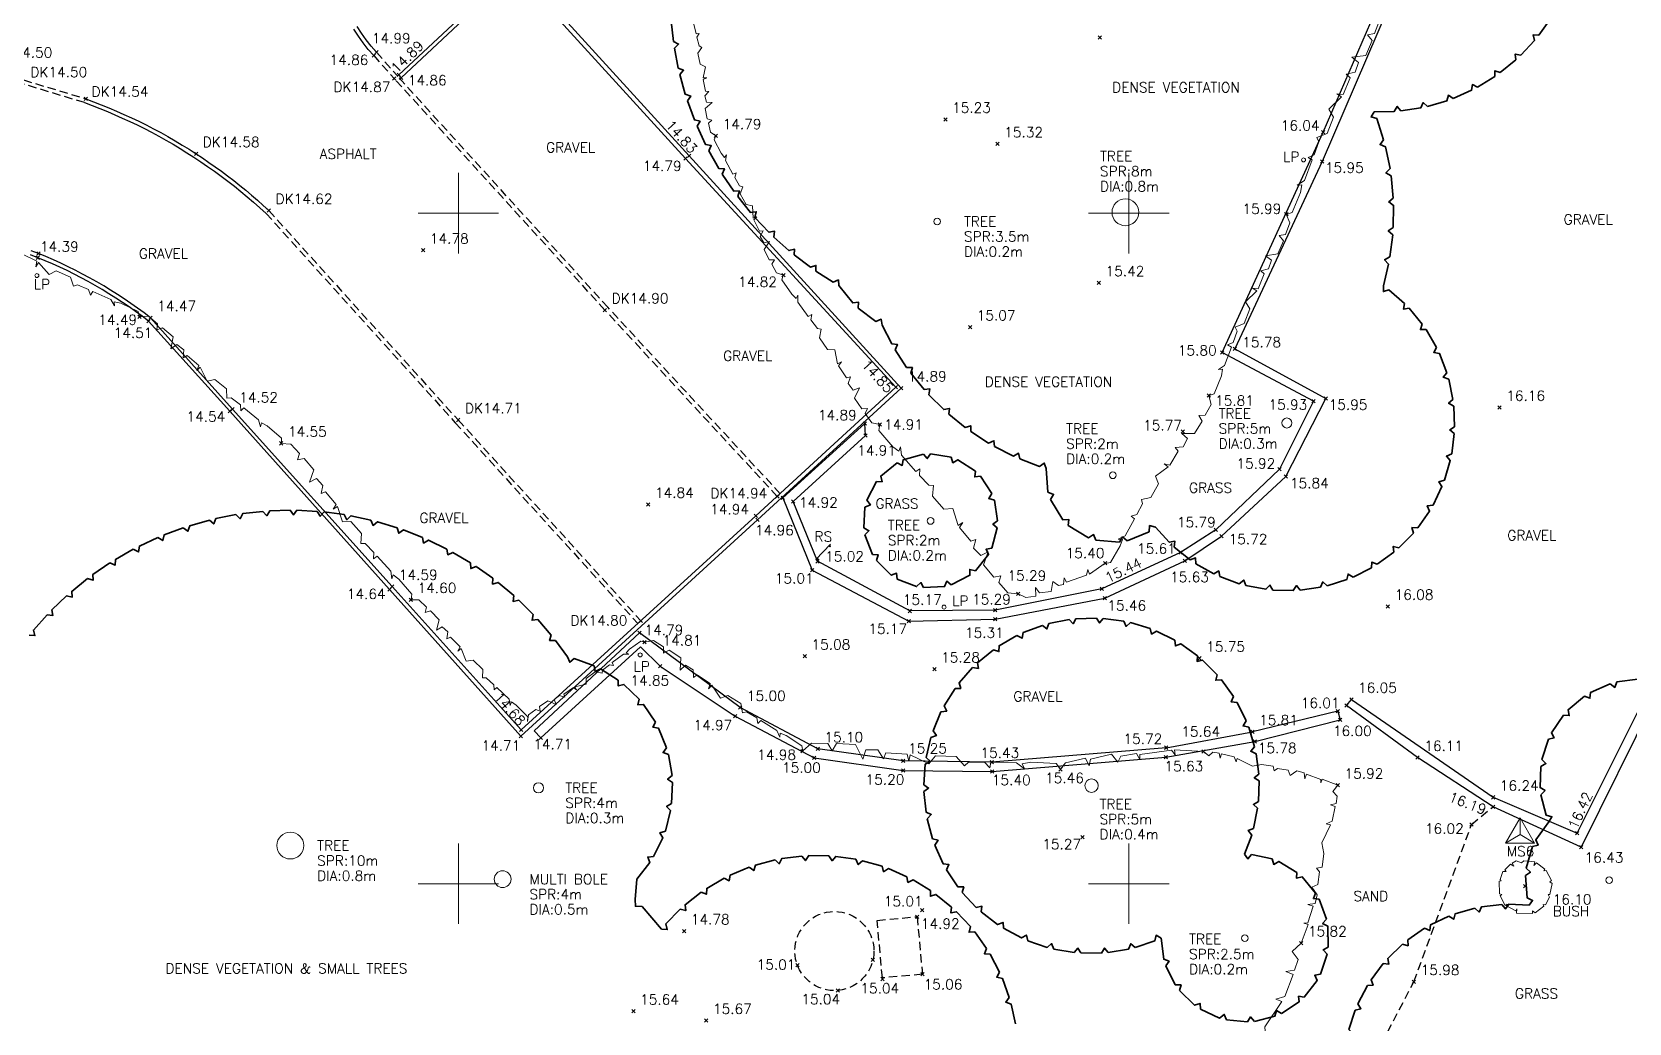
# Model space of a CAD drawing. Extents: x 521064 to 521635, y 174590 to 175241.
# Drawn here: x 521487.28 to 521534.92, y 174855.85 to 174885.4 of the extents above; entities that cross this region are included whole.
import ezdxf

# ---------------------------------------------------------------- set-up
doc = ezdxf.new("R2010")
doc.units = 0
doc.header["$PDMODE"] = 3
doc.header["$PDSIZE"] = 0.05
doc.linetypes.add('HIDDEN', pattern=[0.375, 0.25, -0.125])
doc.layers.get('0').update_dxf_attribs({"linetype": 'CONTINUOUS', "lineweight": 18})
for name, color, linetype, lineweight in [('I031G_SURVEY-GRID', 7, 'CONTINUOUS', 18), ('I042T_SURVEY-STA', 1, 'CONTINUOUS', 13), ('I910T_TXT-GEN-S', 7, 'CONTINUOUS', 13), ('I923G_SURVEY-POINT', 7, 'CONTINUOUS', 18), ('I923T_SURVEY-LEVEL', 7, 'CONTINUOUS', 13), ('I941G_TREE', 72, 'CONTINUOUS', 18), ('I941G_TREE-VEG', 6, 'CONTINUOUS', 35), ('I941T_TREE-TXT', 82, 'CONTINUOUS', 13), ('I952G_KERB', 5, 'CONTINUOUS', 25), ('I952G_KERB-DROP', 5, 'HIDDEN', 25), ('I976G_ST-FURN', 220, 'CONTINUOUS', 18), ('I976T_ST-FURN-TXT', 220, 'CONTINUOUS', 13), ('I995G_VEGETATION', 102, 'CONTINUOUS', 18)]:
    doc.layers.add(name, color=color, linetype=linetype, lineweight=lineweight)
for name, color, linetype in [('I280G_BLDG-FRAME', 7, 'HIDDEN'), ('I940G_SURFACE', 200, 'HIDDEN'), ('I972G_WALL', 10, 'CONTINUOUS')]:
    doc.layers.add(name, color=color, linetype=linetype)
doc.styles.add('MONOTXT', font='simplex.shx')

# ---------------------------------------------------------------- blocks, each defined once
blk = doc.blocks.new('PT_STATION')
at = {"color": 0, "linetype": 'Continuous', "flags": 128}
for points in [[(0, 0.5), (-0.433, -0.25)], [(-0.433, -0.25), (0, 0), (0, 0.5)], [(0.433, -0.25), (0, 0.5)], [(0, 0), (0.433, -0.25)], [(-0.433, -0.25), (0.433, -0.25)]]:
    blk.add_lwpolyline(points, dxfattribs=at)
blk = doc.blocks.new('HEL Vegitation')
at = {"color": 0, "linetype": 'ByBlock'}
blk.add_polyline3d([(0, 0, 0), (0.0922, -0.0113, 0), (0.0935, 0.0101, 0), (0.0995, -0.0077, 0), (0.1821, -0.0154, 0), (0.1845, 0.0113, 0), (0.197, -0.0202, 0), (0.2387, -0.0214, 0), (0.2678, 0.0125, 0), (0.2868, -0.0125, 0), (0.3463, -0.0065, 0), (0.3601, 0.0113, 0), (0.3714, -0.0138, 0), (0.4361, -0.0065, 0), (0.4826, 0.015, 0), (0.5749, -0.0053, 0), (0.5749, 0.015, 0), (0.5927, -0.0089, 0), (0.6647, -0.0077, 0), (0.6659, 0.0166, 0), (0.6788, -0.0077, 0), (0.714, -0.0053, 0), (0.7306, 0.0202, 0), (0.7646, 0.0036, 0)], dxfattribs=at)
blk = doc.blocks.new('BUSH-C')
at = {"color": 0, "linetype": 'ByBlock'}
blk.add_polyline3d([(-0.225, 0.4, 0), (-0.26, 0.461, 0), (-0.177, 0.509, 0), (-0.074, 0.464, 0), (-0.023, 0.509, 0), (0.191, 0.483, 0), (0.175, 0.413, 0), (0.223, 0.467, 0), (0.39, 0.343, 0), (0.374, 0.304, 0), (0.415, 0.314, 0), (0.527, 0.115, 0), (0.489, 0.09, 0), (0.537, 0.055, 0), (0.489, -0.166, 0), (0.457, -0.166, 0), (0.482, -0.214, 0), (0.405, -0.368, 0), (0.357, -0.364, 0), (0.37, -0.393, 0), (0.201, -0.529, 0), (0.149, -0.491, 0), (0.144, -0.539, 0), (-0.171, -0.534, 0), (-0.164, -0.445, 0), (-0.184, -0.487, 0), (-0.368, -0.386, 0), (-0.358, -0.355, 0), (-0.398, -0.383, 0), (-0.499, -0.191, 0), (-0.461, -0.16, 0), (-0.513, -0.149, 0), (-0.52, 0.1, 0), (-0.475, 0.108, 0), (-0.495, 0.136, 0), (-0.441, 0.297, 0), (-0.38, 0.296, 0), (-0.407, 0.324, 0), (-0.294, 0.44, 0), (-0.226, 0.401, 0)], close=True, dxfattribs=at)
blk = doc.blocks.new('Road Sign')
at = {"color": 0, "linetype": 'ByBlock'}
blk.add_polyline3d([(1.017, 0.036, 0), (-0.077, 0.036, 0)], dxfattribs=at)
for centre in [(0.001, -0.001), (0.923, -0.001)]:
    blk.add_circle(centre, 0.035, dxfattribs=at)
blk = doc.blocks.new('HER Vegitation')
at = {"color": 0, "linetype": 'ByBlock'}
blk.add_polyline3d([(0, 0, 0), (0.005, 0.0072, 0), (0.0165, 0.0097, 0), (0.0206, 0.0053, 0), (0.0225, 0.0112, 0), (0.0359, 0.0137, 0), (0.0437, 0.0047, 0), (0.044, 0.0119, 0), (0.0525, 0.014, 0), (0.0581, 0.0087, 0), (0.0587, 0.0131, 0), (0.0737, 0.0159, 0), (0.0762, 0.0112, 0), (0.0759, 0.0159, 0), (0.0906, 0.0128, 0), (0.094, 0.0197, 0), (0.1084, 0.0228, 0), (0.1159, 0.0175, 0), (0.1181, 0.0209, 0), (0.1293, 0.0237, 0), (0.134, 0.0206, 0), (0.1337, 0.0247, 0), (0.1518, 0.0287, 0), (0.1584, 0.0259, 0), (0.1559, 0.029, 0), (0.1618, 0.0315, 0), (0.1797, 0.035, 0), (0.1837, 0.0319, 0)], dxfattribs=at)

msp = doc.modelspace()

# ---------------------------------------------------------------- linework, layer by layer
at = {"layer": 'I031G_SURVEY-GRID'}
for p, q in [((521500, 174881.2), (521500, 174878.8)), ((521520, 174881.2), (521520, 174878.8)), ((521498.8, 174880), (521501.2, 174880)), ((521518.8, 174880), (521521.2, 174880)), ((521500, 174861.2), (521500, 174858.8)), ((521520, 174861.2), (521520, 174858.8)), ((521498.8, 174860), (521501.2, 174860)), ((521518.8, 174860), (521521.2, 174860))]:
    msp.add_line(p, q, dxfattribs=at)
at = {"layer": 'I280G_BLDG-FRAME'}
for p, q in [((521512.492, 174858.908, 14.901), (521513.684, 174859.017, 14.916)), ((521512.648, 174857.191, 15.042), (521512.492, 174858.908, 14.901)), ((521513.684, 174859.017, 14.916), (521513.84, 174857.3, 15.056)), ((521513.84, 174857.3, 15.056), (521512.648, 174857.191, 15.042))]:
    msp.add_line(p, q, dxfattribs=at)
msp.add_circle((521511.215, 174857.993, 15.04), 1.179, dxfattribs=at)
at = {"layer": 'I923G_SURVEY-POINT'}
for p in [(521497.559, 174884.797, 14.988), (521519.131, 174885.241, 15.53), (521497.475, 174884.696, 14.86), (521498.082, 174884.018, 14.874), (521498.221, 174884.127, 14.887), (521498.298, 174884.038, 14.857), (521488.89, 174883.407, 14.539), (521514.527, 174882.794, 15.234), (521525.797, 174882.417, 16.042), (521507.683, 174882.305, 14.79), (521516.082, 174882.062, 15.324), (521492.174, 174881.771, 14.583), (521506.775, 174881.629, 14.787), (521506.88, 174881.705, 14.828), (521525.762, 174881.54, 15.951), (521494.348, 174880.074, 14.618), (521524.697, 174879.965, 15.991), (521487.454, 174878.671, 14.428), (521487.475, 174878.793, 14.39), (521498.951, 174878.891, 14.776), (521509.694, 174878.149, 14.825), (521519.105, 174877.921, 15.421), (521490.486, 174876.907, 14.493), (521490.752, 174876.779, 14.51), (521490.817, 174876.879, 14.474), (521504.371, 174877.108, 14.903), (521515.262, 174876.6, 15.067), (521522.784, 174875.845, 15.796), (521523.165, 174875.952, 15.783), (521513.045, 174874.805, 14.849), (521513.209, 174874.779, 14.891), (521522.389, 174874.563, 15.806), (521525.503, 174874.394, 15.925), (521525.872, 174874.475, 15.952), (521493.184, 174874.09, 14.545), (521493.26, 174874.155, 14.518), (521499.996, 174873.83, 14.713), (521531.059, 174874.204, 16.159), (521512.128, 174873.722, 14.887), (521512.146, 174873.365, 14.909), (521512.576, 174873.698, 14.912), (521521.609, 174873.483, 15.766), (521494.717, 174873.134, 14.553), (521524.493, 174872.361, 15.92), (521524.678, 174872.146, 15.835), (521509.514, 174871.55, 14.938), (521509.679, 174871.508, 14.955), (521505.664, 174871.311, 14.843), (521508.877, 174870.975, 14.941), (521509.99, 174871.403, 14.921), (521508.926, 174870.855, 14.957), (521522.595, 174870.551, 15.785), (521522.767, 174870.364, 15.717), (521510.711, 174869.615, 15.018), (521519.29, 174869.556, 15.395), (521521.542, 174869.878, 15.608), (521521.67, 174869.633, 15.635), (521510.55, 174869.351, 15.014), (521497.944, 174868.779, 14.643), (521498.025, 174868.862, 14.588), (521516.698, 174868.65, 15.294), (521519.198, 174868.795, 15.441), (521498.583, 174868.471, 14.599), (521513.465, 174868.134, 15.172), (521516.012, 174868.162, 15.29), (521519.286, 174868.52, 15.463), (521527.727, 174868.271, 16.076), (521505.441, 174867.843, 14.799), (521513.439, 174867.835, 15.168), (521516.011, 174867.888, 15.307), (521505.405, 174867.486, 14.793), (521505.551, 174867.204, 14.808), (521510.334, 174866.784, 15.077), (521522.108, 174866.722, 15.754), (521506.021, 174866.49, 14.852), (521514.2, 174866.401, 15.275), (521508.407, 174865.255, 14.997), (521526.495, 174865.313, 16.04), (521526.637, 174865.495, 16.05), (521508.257, 174864.998, 14.971), (521526.23, 174865.148, 16.011), (521526.305, 174864.885, 15.997), (521501.859, 174864.404, 14.715), (521501.875, 174864.591, 14.683), (521502.456, 174864.347, 14.706), (521523.685, 174864.532, 15.812), (521510.265, 174863.953, 14.985), (521510.719, 174864.02, 15.1), (521521.114, 174864.058, 15.717), (521522.228, 174863.947, 15.637), (521523.756, 174864.24, 15.78), (521510.615, 174863.753, 14.999), (521513.264, 174863.67, 15.255), (521513.264, 174863.374, 15.196), (521515.913, 174863.622, 15.435), (521517.959, 174863.412, 15.463), (521521.099, 174863.779, 15.632), (521528.614, 174863.763, 16.108), (521515.92, 174863.346, 15.402), (521526.234, 174862.938, 15.916), (521530.867, 174862.577, 16.242), (521530.863, 174862.296, 16.188), (521530.22, 174861.766, 16.017), (521533.376, 174861.512, 16.423), (521518.618, 174861.391, 15.266), (521533.492, 174861.094, 16.427), (521531.821, 174859.924, 16.102), (521513.839, 174859.215, 15.006), (521506.733, 174858.588, 14.777), (521513.684, 174859.017, 14.916), (521525.142, 174858.23, 15.82), (521512.365, 174857.734, 15.032), (521510.114, 174857.572, 15.015), (521512.651, 174857.159, 15.044), (521513.84, 174857.3, 15.056), (521511.315, 174856.818, 15.04), (521528.504, 174857.079, 15.984), (521505.221, 174856.199, 15.636), (521507.395, 174855.92, 15.667)]:
    msp.add_point(p, dxfattribs=at)
at = {"layer": 'I940G_SURFACE'}
msp.add_polyline3d([(521525.406, 174849.692, 16.057), (521525.627, 174851.592, 15.968), (521528.504, 174857.079, 15.984), (521530.22, 174861.766, 16.017), (521530.863, 174862.296, 16.188)], dxfattribs=at)
at = {"layer": 'I941G_TREE'}
for centre, radius in [((521519.898, 174880.024), 0.4), ((521514.282, 174879.751), 0.1), ((521524.715, 174873.741), 0.15), ((521519.523, 174872.182), 0.1), ((521514.086, 174870.819), 0.1), ((521502.39, 174862.861), 0.15), ((521518.886, 174862.925), 0.2), ((521494.987, 174861.139), 0.4), ((521501.32, 174860.136), 0.25), ((521534.326, 174860.105), 0.1), ((521523.459, 174858.379), 0.1)]:
    msp.add_circle(centre, radius, dxfattribs=at)
at = {"layer": 'I941G_TREE-VEG'}
msp.add_line((521505.32, 174860.138), (521505.274, 174859.529), dxfattribs=at)
for points in [[(521532.23, 174885.306), (521532.578, 174885.797), (521532.512, 174885.955), (521532.683, 174885.968)], [(521506.348, 174885.726), (521506.415, 174885.122), (521506.568, 174885.043), (521506.445, 174884.922)], [(521531.692, 174884.71), (521532.103, 174885.15), (521532.059, 174885.316), (521532.23, 174885.306)], [(521506.445, 174884.922), (521506.56, 174884.326), (521506.719, 174884.259), (521506.606, 174884.129)], [(521531.079, 174884.191), (521531.545, 174884.573), (521531.524, 174884.743), (521531.692, 174884.71)], [(521506.606, 174884.129), (521506.769, 174883.544), (521506.933, 174883.49), (521506.832, 174883.351)], [(521530.403, 174883.759), (521530.916, 174884.075), (521530.917, 174884.246), (521531.079, 174884.191)], [(521528.908, 174883.183), (521529.486, 174883.352), (521529.533, 174883.517), (521529.675, 174883.421)], [(521529.675, 174883.421), (521530.225, 174883.665), (521530.249, 174883.835), (521530.403, 174883.759)], [(521506.832, 174883.351), (521507.041, 174882.781), (521507.209, 174882.741), (521507.119, 174882.594)], [(521527.599, 174882.188), (521527.394, 174882.817), (521527.224, 174882.87), (521527.314, 174883.023)], [(521527.314, 174883.023), (521527.916, 174883.033), (521528.005, 174883.18), (521528.116, 174883.049)], [(521528.116, 174883.049), (521528.712, 174883.14), (521528.78, 174883.297), (521528.908, 174883.183)], [(521507.119, 174882.594), (521507.374, 174882.043), (521507.544, 174882.016), (521507.467, 174881.862)], [(521527.791, 174881.327), (521527.656, 174881.975), (521527.493, 174882.046), (521527.599, 174882.188)], [(521507.467, 174881.862), (521507.765, 174881.334), (521507.937, 174881.321), (521507.872, 174881.162)], [(521507.872, 174881.162), (521508.213, 174880.659), (521508.385, 174880.66), (521508.333, 174880.496)], [(521527.886, 174880.45), (521527.824, 174881.109), (521527.669, 174881.197), (521527.791, 174881.327)], [(521508.333, 174880.496), (521508.713, 174880.022), (521508.885, 174880.038), (521508.847, 174879.87)], [(521527.885, 174879.568), (521527.895, 174880.23), (521527.751, 174880.334), (521527.886, 174880.45)], [(521508.847, 174879.87), (521509.264, 174879.428), (521509.434, 174879.458), (521509.409, 174879.287)], [(521509.409, 174879.287), (521509.861, 174878.881), (521510.028, 174878.924), (521510.017, 174878.752)], [(521527.786, 174878.691), (521527.869, 174879.348), (521527.738, 174879.468), (521527.885, 174879.568)], [(521510.017, 174878.752), (521510.5, 174878.384), (521510.663, 174878.44), (521510.665, 174878.268)], [(521527.591, 174877.831), (521527.746, 174878.474), (521527.629, 174878.608), (521527.786, 174878.691)], [(521510.665, 174878.268), (521511.177, 174877.94), (521511.335, 174878.009), (521511.351, 174877.837)], [(521511.351, 174877.837), (521511.763, 174877.321), (521511.938, 174877.344), (521511.921, 174877.168)], [(521528.218, 174877.309), (521527.756, 174877.71), (521527.591, 174877.658), (521527.591, 174877.831)], [(521528.751, 174876.692), (521528.361, 174877.163), (521528.19, 174877.139), (521528.218, 174877.309)], [(521511.921, 174877.168), (521512.448, 174876.77), (521512.612, 174876.836), (521512.639, 174876.661)], [(521512.639, 174876.661), (521512.925, 174876.102), (521513.098, 174876.082), (521513.029, 174875.921)], [(521529.177, 174875.996), (521528.868, 174876.524), (521528.696, 174876.528), (521528.751, 174876.692)], [(521513.029, 174875.921), (521513.372, 174875.396), (521513.546, 174875.393), (521513.495, 174875.227)], [(521529.485, 174875.24), (521529.266, 174875.812), (521529.096, 174875.844), (521529.177, 174875.996)], [(521513.495, 174875.227), (521513.891, 174874.74), (521514.065, 174874.755), (521514.031, 174874.584)], [(521529.665, 174874.445), (521529.542, 174875.044), (521529.38, 174875.103), (521529.485, 174875.24)], [(521514.031, 174874.584), (521514.476, 174874.141), (521514.647, 174874.175), (521514.631, 174874.002)], [(521529.713, 174873.631), (521529.689, 174874.242), (521529.539, 174874.327), (521529.665, 174874.445)], [(521514.631, 174874.002), (521515.119, 174873.607), (521515.286, 174873.659), (521515.289, 174873.485)], [(521515.289, 174873.485), (521515.816, 174873.143), (521515.976, 174873.212), (521515.997, 174873.039)], [(521529.629, 174872.819), (521529.705, 174873.427), (521529.57, 174873.534), (521529.713, 174873.631)], [(521515.997, 174873.039), (521516.556, 174872.755), (521516.708, 174872.84), (521516.747, 174872.67)], [(521513.086, 174872.551), (521512.599, 174872.157), (521512.64, 174871.99), (521512.468, 174871.995)], [(521513.877, 174872.808), (521513.272, 174872.646), (521513.241, 174872.476), (521513.086, 174872.551)], [(521514.704, 174872.721), (521514.086, 174872.819), (521513.988, 174872.677), (521513.877, 174872.808)], [(521515.424, 174872.305), (521514.899, 174872.646), (521514.752, 174872.556), (521514.704, 174872.721)], [(521516.747, 174872.67), (521517.333, 174872.446), (521517.476, 174872.546), (521517.533, 174872.381)], [(521529.413, 174872.032), (521529.587, 174872.619), (521529.472, 174872.748), (521529.629, 174872.819)], [(521512.468, 174871.995), (521512.183, 174871.437), (521512.289, 174871.3), (521512.129, 174871.235)], [(521515.913, 174871.633), (521515.572, 174872.157), (521515.401, 174872.134), (521515.424, 174872.305)], [(521517.533, 174872.381), (521517.587, 174871.679), (521517.753, 174871.609), (521517.659, 174871.455)], [(521529.073, 174871.291), (521529.34, 174871.842), (521529.247, 174871.987), (521529.413, 174872.032)], [(521516.086, 174870.819), (521515.988, 174871.437), (521515.822, 174871.486), (521515.913, 174871.633)], [(521494.171, 174871.106), (521493.567, 174871.037), (521493.488, 174870.884), (521493.366, 174871.007)], [(521494.981, 174871.139), (521494.373, 174871.12), (521494.282, 174870.974), (521494.171, 174871.106)], [(521495.792, 174871.106), (521495.184, 174871.137), (521495.081, 174870.998), (521494.981, 174871.139)], [(521496.597, 174871.008), (521495.994, 174871.088), (521495.88, 174870.958), (521495.792, 174871.106)], [(521512.129, 174871.235), (521512.097, 174870.61), (521512.248, 174870.528), (521512.129, 174870.403)], [(521517.659, 174871.455), (521518.027, 174870.854), (521518.207, 174870.867), (521518.194, 174870.687)], [(521528.617, 174870.615), (521528.969, 174871.115), (521528.902, 174871.274), (521529.073, 174871.291)], [(521491.793, 174870.615), (521491.223, 174870.404), (521491.183, 174870.236), (521491.036, 174870.325)], [(521492.572, 174870.843), (521491.986, 174870.678), (521491.933, 174870.514), (521491.793, 174870.615)], [(521493.366, 174871.007), (521492.769, 174870.89), (521492.703, 174870.731), (521492.572, 174870.843)], [(521497.391, 174870.845), (521496.797, 174870.974), (521496.673, 174870.854), (521496.597, 174871.008)], [(521498.17, 174870.619), (521497.588, 174870.795), (521497.455, 174870.685), (521497.391, 174870.845)], [(521498.928, 174870.329), (521498.362, 174870.552), (521498.22, 174870.454), (521498.17, 174870.619)], [(521515.913, 174870.006), (521516.075, 174870.61), (521515.943, 174870.722), (521516.086, 174870.819)], [(521518.194, 174870.687), (521518.794, 174870.319), (521518.948, 174870.413), (521519.018, 174870.246)], [(521519.953, 174870.229), (521520.604, 174870.499), (521520.618, 174870.679), (521520.794, 174870.638)], [(521520.794, 174870.638), (521521.203, 174870.182), (521521.372, 174870.213), (521521.351, 174870.042)], [(521528.056, 174870.022), (521528.486, 174870.458), (521528.445, 174870.626), (521528.617, 174870.615)], [(521491.036, 174870.325), (521490.485, 174870.068), (521490.459, 174869.898), (521490.304, 174869.975)], [(521499.66, 174869.98), (521499.113, 174870.248), (521498.964, 174870.161), (521498.928, 174870.329)], [(521512.129, 174870.403), (521512.354, 174869.819), (521512.526, 174869.806), (521512.468, 174869.644)], [(521519.018, 174870.246), (521519.72, 174870.191), (521519.815, 174870.345), (521519.953, 174870.229)], [(521490.304, 174869.975), (521489.776, 174869.674), (521489.764, 174869.502), (521489.604, 174869.567)], [(521500.361, 174869.572), (521499.838, 174869.883), (521499.682, 174869.809), (521499.66, 174869.98)], [(521512.468, 174869.644), (521512.91, 174869.201), (521513.073, 174869.259), (521513.086, 174869.087)], [(521515.424, 174869.333), (521515.818, 174869.819), (521515.743, 174869.975), (521515.913, 174870.006)], [(521521.351, 174870.042), (521521.828, 174869.659), (521521.991, 174869.716), (521521.997, 174869.544)], [(521526.686, 174869.147), (521527.233, 174869.422), (521527.248, 174869.594), (521527.407, 174869.528)], [(521527.407, 174869.528), (521527.902, 174869.889), (521527.888, 174870.061), (521528.056, 174870.022)], [(521489.604, 174869.567), (521489.101, 174869.224), (521489.103, 174869.051), (521488.939, 174869.103)], [(521501.026, 174869.109), (521500.531, 174869.461), (521500.369, 174869.4), (521500.361, 174869.572)], [(521514.704, 174868.917), (521515.261, 174869.201), (521515.256, 174869.374), (521515.424, 174869.333)], [(521521.997, 174869.544), (521522.53, 174869.244), (521522.681, 174869.327), (521522.716, 174869.158)], [(521522.716, 174869.158), (521523.291, 174868.948), (521523.426, 174869.055), (521523.488, 174868.894)], [(521525.913, 174868.887), (521526.497, 174869.07), (521526.54, 174869.237), (521526.686, 174869.147)], [(521488.939, 174869.103), (521488.465, 174868.72), (521488.481, 174868.548), (521488.313, 174868.586)], [(521501.652, 174868.593), (521501.187, 174868.985), (521501.021, 174868.936), (521501.026, 174869.109)], [(521513.086, 174869.087), (521513.67, 174868.863), (521513.795, 174868.982), (521513.877, 174868.83)], [(521513.877, 174868.83), (521514.501, 174868.863), (521514.567, 174869.022), (521514.704, 174868.917)], [(521523.488, 174868.894), (521524.089, 174868.781), (521524.205, 174868.908), (521524.292, 174868.759)], [(521524.292, 174868.759), (521524.904, 174868.745), (521524.998, 174868.89), (521525.108, 174868.757)], [(521525.108, 174868.757), (521525.714, 174868.842), (521525.783, 174869), (521525.913, 174868.887)], [(521488.313, 174868.586), (521487.873, 174868.167), (521487.902, 174867.997), (521487.732, 174868.021)], [(521502.234, 174868.028), (521501.802, 174868.456), (521501.633, 174868.422), (521501.652, 174868.593)], [(521487.732, 174868.021), (521487.326, 174867.567), (521487.37, 174867.4), (521487.198, 174867.411)], [(521502.769, 174867.418), (521502.373, 174867.88), (521502.201, 174867.859), (521502.234, 174868.028)], [(521517.42, 174867.705), (521516.846, 174867.49), (521516.813, 174867.32), (521516.661, 174867.402)], [(521518.218, 174867.88), (521517.616, 174867.761), (521517.556, 174867.599), (521517.42, 174867.705)], [(521519.034, 174867.923), (521518.421, 174867.903), (521518.335, 174867.754), (521518.218, 174867.88)], [(521519.845, 174867.832), (521519.238, 174867.913), (521519.129, 174867.779), (521519.034, 174867.923)], [(521520.632, 174867.61), (521520.045, 174867.789), (521519.916, 174867.675), (521519.845, 174867.832)], [(521503.252, 174866.767), (521502.895, 174867.259), (521502.722, 174867.252), (521502.769, 174867.418)], [(521516.661, 174867.402), (521516.13, 174867.097), (521516.125, 174866.924), (521515.962, 174866.98)], [(521521.371, 174867.264), (521520.822, 174867.535), (521520.676, 174867.444), (521520.632, 174867.61)], [(521522.045, 174866.801), (521521.547, 174867.158), (521521.388, 174867.092), (521521.371, 174867.264)], [(521504.048, 174866.501), (521503.456, 174866.716), (521503.321, 174866.607), (521503.252, 174866.767)], [(521515.962, 174866.98), (521515.487, 174866.592), (521515.51, 174866.421), (521515.34, 174866.45)], [(521522.634, 174866.235), (521522.201, 174866.669), (521522.033, 174866.629), (521522.045, 174866.801)], [(521504.771, 174866.075), (521504.237, 174866.409), (521504.082, 174866.331), (521504.048, 174866.501)], [(521515.34, 174866.45), (521514.935, 174865.99), (521514.986, 174865.825), (521514.814, 174865.825)], [(521505.39, 174865.507), (521504.937, 174865.945), (521504.769, 174865.901), (521504.771, 174866.075)], [(521514.814, 174865.825), (521514.489, 174865.305), (521514.566, 174865.151), (521514.396, 174865.124)], [(521523.123, 174865.581), (521522.766, 174866.079), (521522.594, 174866.067), (521522.634, 174866.235)], [(521534.352, 174865.96), (521533.771, 174865.706), (521533.753, 174865.532), (521533.591, 174865.594)], [(521535.186, 174866.099), (521534.557, 174866.017), (521534.492, 174865.855), (521534.352, 174865.96)], [(521505.876, 174864.823), (521505.524, 174865.346), (521505.351, 174865.338), (521505.39, 174865.507)], [(521523.499, 174864.855), (521523.228, 174865.405), (521523.056, 174865.422), (521523.123, 174865.581)], [(521533.591, 174865.594), (521533.103, 174865.188), (521533.135, 174865.017), (521532.961, 174865.03)], [(521514.396, 174865.124), (521514.16, 174864.558), (521514.261, 174864.418), (521514.097, 174864.363)], [(521523.751, 174864.078), (521523.574, 174864.665), (521523.407, 174864.709), (521523.499, 174864.855)], [(521532.961, 174865.03), (521532.606, 174864.504), (521532.684, 174864.349), (521532.514, 174864.314)], [(521506.208, 174864.052), (521505.974, 174864.637), (521505.802, 174864.665), (521505.876, 174864.823)], [(521514.097, 174864.363), (521513.958, 174863.766), (521514.08, 174863.645), (521513.927, 174863.564)], [(521506.373, 174863.229), (521506.266, 174863.85), (521506.104, 174863.913), (521506.208, 174864.052)], [(521523.874, 174863.271), (521523.794, 174863.879), (521523.637, 174863.949), (521523.751, 174864.078)], [(521532.514, 174864.314), (521532.32, 174863.709), (521532.438, 174863.582), (521532.284, 174863.501)], [(521513.927, 174863.564), (521513.886, 174862.952), (521514.027, 174862.852), (521513.889, 174862.748)], [(521532.284, 174863.501), (521532.266, 174862.866), (521532.416, 174862.776), (521532.29, 174862.656)], [(521506.362, 174862.39), (521506.387, 174863.02), (521506.241, 174863.115), (521506.373, 174863.229)], [(521523.864, 174862.454), (521523.884, 174863.067), (521523.74, 174863.162), (521523.874, 174863.271)], [(521513.889, 174862.748), (521513.949, 174862.138), (521514.103, 174862.062), (521513.985, 174861.937)], [(521523.721, 174861.65), (521523.841, 174862.251), (521523.714, 174862.368), (521523.864, 174862.454)], [(521532.29, 174862.656), (521532.45, 174862.041), (521532.618, 174861.997), (521532.532, 174861.846)], [(521506.176, 174861.572), (521506.332, 174862.182), (521506.21, 174862.306), (521506.362, 174862.39)], [(521505.824, 174860.81), (521506.103, 174861.374), (521506.01, 174861.521), (521506.176, 174861.572)], [(521513.985, 174861.937), (521514.143, 174861.344), (521514.308, 174861.295), (521514.211, 174861.152)], [(521523.449, 174860.879), (521523.665, 174861.453), (521523.559, 174861.59), (521523.721, 174861.65)], [(521532.532, 174861.846), (521532.135, 174861.309), (521532.209, 174861.148), (521532.036, 174861.108)], [(521514.211, 174861.152), (521514.463, 174860.593), (521514.634, 174860.571), (521514.562, 174860.414)], [(521532.036, 174861.108), (521531.852, 174860.466), (521531.978, 174860.341), (521531.83, 174860.244)], [(521505.32, 174860.138), (521505.711, 174860.632), (521505.65, 174860.795), (521505.824, 174860.81)], [(521509.447, 174860.711), (521508.861, 174860.555), (521508.81, 174860.391), (521508.67, 174860.49)], [(521510.247, 174860.826), (521509.645, 174860.75), (521509.573, 174860.594), (521509.447, 174860.711)], [(521511.055, 174860.832), (521510.449, 174860.838), (521510.356, 174860.693), (521510.247, 174860.826)], [(521511.856, 174860.73), (521511.256, 174860.817), (521511.145, 174860.686), (521511.055, 174860.832)], [(521512.637, 174860.521), (521512.054, 174860.688), (521511.926, 174860.573), (521511.856, 174860.73)], [(521524.275, 174860.742), (521523.659, 174860.871), (521523.549, 174860.738), (521523.449, 174860.879)], [(521525.01, 174860.34), (521524.471, 174860.665), (521524.323, 174860.576), (521524.275, 174860.742)], [(521507.93, 174860.166), (521507.407, 174859.86), (521507.401, 174859.688), (521507.239, 174859.746)], [(521508.67, 174860.49), (521508.11, 174860.256), (521508.082, 174860.087), (521507.93, 174860.166)], [(521513.382, 174860.209), (521512.827, 174860.453), (521512.685, 174860.356), (521512.637, 174860.521)], [(521514.079, 174859.8), (521513.561, 174860.116), (521513.407, 174860.039), (521513.382, 174860.209)], [(521514.562, 174860.414), (521514.902, 174859.904), (521515.075, 174859.91), (521515.029, 174859.743)], [(521525.571, 174859.717), (521525.17, 174860.203), (521525, 174860.167), (521525.01, 174860.34)], [(521531.83, 174860.244), (521531.882, 174859.578), (521532.044, 174859.505), (521531.939, 174859.362)], [(521507.239, 174859.746), (521506.762, 174859.372), (521506.78, 174859.201), (521506.612, 174859.237)], [(521514.714, 174859.301), (521514.244, 174859.683), (521514.081, 174859.628), (521514.079, 174859.8)], [(521515.029, 174859.743), (521515.447, 174859.295), (521515.616, 174859.329), (521515.599, 174859.158)], [(521525.894, 174858.944), (521525.676, 174859.535), (521525.504, 174859.557), (521525.571, 174859.717)], [(521506.059, 174858.648), (521505.482, 174859.32), (521505.28, 174859.327), (521505.274, 174859.529)], [(521506.612, 174859.237), (521506.19, 174858.802), (521506.23, 174858.635), (521506.059, 174858.648)], [(521515.276, 174858.721), (521514.862, 174859.163), (521514.693, 174859.13), (521514.714, 174859.301)], [(521515.599, 174859.158), (521516.084, 174858.784), (521516.246, 174858.845), (521516.256, 174858.673)], [(521530.322, 174859.273), (521529.737, 174859.105), (521529.691, 174858.939), (521529.546, 174859.033)], [(521531.127, 174859.383), (521530.522, 174859.313), (521530.449, 174859.156), (521530.322, 174859.273)], [(521531.939, 174859.362), (521531.33, 174859.39), (521531.233, 174859.248), (521531.127, 174859.383)], [(521515.756, 174858.07), (521515.405, 174858.564), (521515.233, 174858.554), (521515.276, 174858.721)], [(521516.256, 174858.673), (521516.796, 174858.383), (521516.945, 174858.469), (521516.983, 174858.301)], [(521525.944, 174858.108), (521525.933, 174858.737), (521525.778, 174858.815), (521525.894, 174858.944)], [(521528.819, 174858.671), (521528.318, 174858.325), (521528.327, 174858.153), (521528.161, 174858.196)], [(521529.546, 174859.033), (521528.996, 174858.773), (521528.977, 174858.602), (521528.819, 174858.671)], [(521516.983, 174858.301), (521517.564, 174858.103), (521517.697, 174858.213), (521517.762, 174858.053)], [(521519.387, 174857.95), (521519.992, 174858.049), (521520.058, 174858.208), (521520.19, 174858.098)], [(521520.19, 174858.098), (521520.771, 174858.294), (521520.81, 174858.462), (521520.959, 174858.375)], [(521520.959, 174858.375), (521521.039, 174857.75), (521521.202, 174857.69), (521521.101, 174857.549)], [(521528.161, 174858.196), (521527.722, 174857.774), (521527.759, 174857.606), (521527.587, 174857.621)], [(521516.144, 174857.362), (521515.862, 174857.898), (521515.69, 174857.911), (521515.756, 174858.07)], [(521517.762, 174858.053), (521518.366, 174857.952), (521518.48, 174858.082), (521518.57, 174857.935)], [(521518.57, 174857.935), (521519.183, 174857.934), (521519.274, 174858.08), (521519.387, 174857.95)], [(521525.715, 174857.302), (521525.912, 174857.9), (521525.792, 174858.024), (521525.944, 174858.108)], [(521516.433, 174856.607), (521516.226, 174857.177), (521516.057, 174857.213), (521516.144, 174857.362)], [(521521.101, 174857.549), (521521.383, 174856.986), (521521.557, 174856.983), (521521.508, 174856.816)], [(521525.232, 174856.617), (521525.616, 174857.116), (521525.544, 174857.273), (521525.715, 174857.302)], [(521527.587, 174857.621), (521527.223, 174857.133), (521527.286, 174856.973), (521527.115, 174856.961)], [(521521.508, 174856.816), (521521.96, 174856.378), (521522.125, 174856.433), (521522.134, 174856.26)], [(521527.115, 174856.961), (521526.834, 174856.42), (521526.923, 174856.272), (521526.755, 174856.233)], [(521516.618, 174855.82), (521516.489, 174856.413), (521516.327, 174856.471), (521516.433, 174856.607)], [(521522.134, 174856.26), (521522.706, 174855.996), (521522.843, 174856.101), (521522.909, 174855.941)], [(521524.55, 174856.13), (521525.077, 174856.474), (521525.061, 174856.647), (521525.232, 174856.617)], [(521522.909, 174855.941), (521523.536, 174855.881), (521523.63, 174856.026), (521523.745, 174855.896)], [(521523.745, 174855.896), (521524.357, 174856.046), (521524.399, 174856.215), (521524.55, 174856.13)], [(521526.755, 174856.233), (521526.566, 174855.653), (521526.677, 174855.522), (521526.519, 174855.456)]]:
    msp.add_lwpolyline(points, dxfattribs=at)
at = {"layer": 'I952G_KERB'}
for points in [[(521498.221, 174884.127, 14.887), (521501.718, 174887.38, 14.764), (521506.88, 174881.705, 14.828), (521513.209, 174874.779, 14.891), (521508.926, 174870.855, 14.957), (521501.859, 174864.404, 14.715), (521497.944, 174868.779, 14.643), (521493.184, 174874.09, 14.545), (521490.752, 174876.779, 14.51), (521490.563, 174876.923, 14.505), (521490.371, 174877.064, 14.5), (521490.176, 174877.202, 14.495), (521489.979, 174877.336, 14.49), (521489.78, 174877.467, 14.485), (521489.578, 174877.595, 14.479), (521489.375, 174877.719, 14.474), (521489.169, 174877.839, 14.469), (521488.961, 174877.956, 14.464), (521488.751, 174878.069, 14.459), (521488.539, 174878.179, 14.454), (521488.326, 174878.285, 14.449), (521488.11, 174878.387, 14.443), (521487.893, 174878.486, 14.438), (521487.674, 174878.58, 14.433), (521487.454, 174878.671, 14.428), (521487.237, 174878.756, 14.426)], [(521498.298, 174884.038, 14.857), (521501.685, 174887.215, 14.711), (521506.775, 174881.629, 14.787), (521513.045, 174874.805, 14.849), (521508.877, 174870.975, 14.941), (521501.875, 174864.591, 14.683), (521498.025, 174868.862, 14.588), (521493.26, 174874.155, 14.518), (521490.817, 174876.879, 14.474), (521490.624, 174877.025, 14.469), (521490.429, 174877.168, 14.463), (521490.232, 174877.307, 14.458), (521490.033, 174877.443, 14.453), (521489.831, 174877.575, 14.448), (521489.627, 174877.704, 14.442), (521489.42, 174877.83, 14.437), (521489.212, 174877.951, 14.432), (521489.001, 174878.07, 14.427), (521488.789, 174878.184, 14.421), (521488.574, 174878.295, 14.416), (521488.358, 174878.402, 14.411), (521488.139, 174878.505, 14.406), (521487.92, 174878.605, 14.4), (521487.698, 174878.701, 14.395), (521487.475, 174878.793, 14.39), (521487.26, 174878.877, 14.387)], [(521497.475, 174884.696, 14.86), (521497.314, 174884.883, 14.856), (521497.162, 174885.076, 14.852), (521497.019, 174885.276, 14.848), (521496.885, 174885.482, 14.844)], [(521497.559, 174884.797, 14.988), (521497.402, 174884.98, 14.982), (521497.252, 174885.169, 14.975), (521497.112, 174885.365, 14.969), (521496.98, 174885.568, 14.962)]]:
    msp.add_polyline3d(points, dxfattribs=at)
at = {"layer": 'I952G_KERB-DROP'}
for points in [[(521497.475, 174884.696, 14.86), (521498.082, 174884.018, 14.874)], [(521497.559, 174884.797, 14.988), (521498.17, 174884.099, 14.874)], [(521487.028, 174883.972, 14.502), (521488.89, 174883.407, 14.539)], [(521509.514, 174871.55, 14.938), (521504.371, 174877.108, 14.903), (521498.082, 174884.018, 14.874)], [(521509.602, 174871.632, 14.938), (521504.459, 174877.19, 14.903), (521498.17, 174884.099, 14.874)], [(521488.849, 174883.294, 14.539), (521486.997, 174883.856, 14.502)], [(521488.849, 174883.294, 14.539), (521489.077, 174883.209, 14.542), (521489.304, 174883.121, 14.545), (521489.529, 174883.03, 14.548), (521489.753, 174882.935, 14.551), (521489.976, 174882.836, 14.554), (521490.197, 174882.734, 14.557), (521490.416, 174882.629, 14.56), (521490.634, 174882.521, 14.563), (521490.85, 174882.409, 14.566), (521491.064, 174882.294, 14.569), (521491.277, 174882.175, 14.571), (521491.488, 174882.054, 14.574), (521491.697, 174881.929, 14.577), (521491.904, 174881.801, 14.58), (521492.109, 174881.67, 14.583), (521492.316, 174881.533, 14.586), (521492.521, 174881.392, 14.59), (521492.724, 174881.249, 14.593), (521492.925, 174881.102, 14.596), (521493.123, 174880.952, 14.599), (521493.319, 174880.799, 14.602), (521493.513, 174880.643, 14.605), (521493.704, 174880.484, 14.609), (521493.893, 174880.323, 14.612), (521494.079, 174880.158, 14.615), (521494.263, 174879.99, 14.618), (521499.907, 174873.749, 14.713), (521505.352, 174867.762, 14.799)], [(521488.89, 174883.407, 14.539), (521489.12, 174883.322, 14.542), (521489.348, 174883.233, 14.545), (521489.576, 174883.14, 14.548), (521489.801, 174883.045, 14.551), (521490.025, 174882.945, 14.554), (521490.248, 174882.843, 14.557), (521490.469, 174882.737, 14.56), (521490.688, 174882.628, 14.563), (521490.906, 174882.515, 14.566), (521491.122, 174882.399, 14.569), (521491.336, 174882.28, 14.571), (521491.549, 174882.157, 14.574), (521491.759, 174882.031, 14.577), (521491.967, 174881.903, 14.58), (521492.174, 174881.771, 14.583), (521492.366, 174881.644, 14.586), (521492.556, 174881.514, 14.589), (521492.744, 174881.382, 14.592), (521492.931, 174881.247, 14.595), (521493.115, 174881.109, 14.598), (521493.298, 174880.969, 14.601), (521493.478, 174880.826, 14.604), (521493.656, 174880.681, 14.607), (521493.833, 174880.533, 14.609), (521494.007, 174880.383, 14.612), (521494.179, 174880.23, 14.615), (521494.348, 174880.074, 14.618), (521499.996, 174873.83, 14.713), (521505.441, 174867.843, 14.799)]]:
    msp.add_polyline3d(points, dxfattribs=at)
at = {"layer": 'I972G_WALL'}
for points in [[(521525.503, 174874.394, 15.925), (521522.784, 174875.845, 15.796), (521525.797, 174882.417, 16.042), (521529.028, 174889.884, 16.254), (521532.004, 174897.047, 16.306)], [(521532.37, 174897.183, 16.262), (521528.753, 174888.475, 16.254), (521525.762, 174881.54, 15.951), (521523.165, 174875.952, 15.783), (521525.872, 174874.475, 15.952)], [(521513.439, 174867.835, 15.168), (521516.011, 174867.888, 15.307), (521519.286, 174868.52, 15.463), (521521.67, 174869.633, 15.635), (521522.767, 174870.364, 15.717), (521524.678, 174872.146, 15.835), (521525.872, 174874.475, 15.952)], [(521525.503, 174874.394, 15.925), (521524.493, 174872.361, 15.92), (521522.595, 174870.551, 15.785), (521521.542, 174869.878, 15.608), (521519.198, 174868.795, 15.441), (521516.012, 174868.162, 15.29), (521513.465, 174868.134, 15.172)], [(521513.465, 174868.134, 15.172), (521510.711, 174869.615, 15.018), (521509.99, 174871.403, 14.921), (521512.146, 174873.365, 14.909), (521512.128, 174873.722, 14.887), (521509.679, 174871.508, 14.955), (521510.55, 174869.351, 15.014), (521513.439, 174867.835, 15.168)], [(521537.846, 174869.881, 16.526), (521533.492, 174861.094, 16.427), (521530.863, 174862.296, 16.188), (521528.614, 174863.763, 16.108), (521526.495, 174865.313, 16.04), (521526.637, 174865.495, 16.05), (521530.867, 174862.577, 16.242), (521533.376, 174861.512, 16.423), (521536.339, 174867.429, 16.442)], [(521521.114, 174864.058, 15.717), (521515.913, 174863.622, 15.435), (521513.264, 174863.67, 15.255), (521510.719, 174864.02, 15.1), (521508.407, 174865.255, 14.997), (521505.405, 174867.486, 14.793), (521502.26, 174864.56, 14.723), (521502.456, 174864.347, 14.706), (521505.428, 174867.068, 14.782), (521506.021, 174866.49, 14.852), (521508.257, 174864.998, 14.971), (521510.615, 174863.753, 14.999), (521513.264, 174863.374, 15.196), (521515.92, 174863.346, 15.402), (521521.099, 174863.779, 15.632)], [(521526.23, 174865.148, 16.011), (521523.685, 174864.532, 15.812)], [(521523.756, 174864.24, 15.78), (521526.305, 174864.885, 15.997)], [(521526.23, 174865.148, 16.011), (521526.305, 174864.885, 15.997)], [(521521.114, 174864.058, 15.717), (521523.685, 174864.532, 15.812)], [(521521.099, 174863.779, 15.632), (521523.756, 174864.24, 15.78)]]:
    msp.add_polyline3d(points, dxfattribs=at)
at = {"layer": 'I976G_ST-FURN'}
for centre in [(521525.21, 174881.587, 15.967), (521487.427, 174878.138, 14.127), (521514.488, 174868.249, 15.177), (521505.423, 174866.825, 15.18)]:
    msp.add_circle(centre, 0.06, dxfattribs=at)
at = {"layer": 'I995G_VEGETATION'}
for points, elevation in [([(521516.699, 174868.648), (521516.924, 174868.54), (521517.223, 174868.58), (521517.217, 174868.83), (521517.339, 174868.671), (521517.68, 174868.717), (521517.736, 174869.011), (521517.9, 174868.898), (521518.055, 174868.927), (521518.066, 174869.127), (521518.137, 174868.995), (521518.74, 174869.198), (521518.773, 174869.375), (521518.823, 174869.233), (521519.29, 174869.556)], 15.294), ([(521517.959, 174863.412), (521518.112, 174863.61), (521518.707, 174863.746), (521518.813, 174863.519), (521518.851, 174863.716), (521519.487, 174863.865), (521519.668, 174863.626), (521519.764, 174863.801), (521520.225, 174863.882), (521520.324, 174863.708), (521520.329, 174863.858), (521521.268, 174863.984), (521521.377, 174863.84), (521521.358, 174863.989), (521522.228, 174863.947)], 15.463)]:
    msp.add_lwpolyline(points, dxfattribs=dict(at, elevation=elevation))

# ---------------------------------------------------------------- block references
at = {"layer": 'I042T_SURVEY-STA'}
msp.add_blockref('PT_STATION', (521531.67, 174861.464), dxfattribs=at)
at = {"layer": 'I976G_ST-FURN', "linetype": 'Continuous', "xscale": 0.5726564563819001, "yscale": 0.5726564563819001, "zscale": 0.5726564563819001, "rotation": 46.05591661099331}
msp.add_blockref('Road Sign', (521510.711, 174869.692, 15.014), dxfattribs=at)
at = {"layer": 'I995G_VEGETATION', "linetype": 'Continuous'}
for name, p, xscale, yscale, zscale, rotation in [('HER Vegitation', (521507.683, 174882.305, 14.79), 22.78092261736908, 22.78092261736908, 22.78092261736908, 90.54314963668675), ('HER Vegitation', (521527.365, 174886.034, 16.216), 35.56664418729356, 35.56664418729356, 35.56664418729356, 236.4826270151783), ('HER Vegitation', (521509.694, 174878.149, 14.825), 24.77140120845197, 24.77140120845197, 24.77140120845197, 106.039779902355), ('HER Vegitation', (521485.272, 174879.545, 14.357), 31.35259840588524, 31.35259840588524, 31.35259840588524, 323.3709737079013), ('HER Vegitation', (521524.697, 174879.965, 15.991), 31.51355140007375, 31.51355140007375, 31.51355140007375, 237.0778246700345), ('HER Vegitation', (521512.576, 174873.698, 14.912), 28.44564773786741, 28.44564773786741, 28.44564773786741, 113.1321815518091), ('HER Vegitation', (521490.486, 174876.907, 14.493), 30.41077617982317, 30.41077617982317, 30.41077617982317, 308.4900678515948), ('HER Vegitation', (521522.389, 174874.563, 15.806), 31.59070999336273, 31.59070999336273, 31.59070999336273, 228.4550937932058), ('HER Vegitation', (521516.698, 174868.65, 15.294), 34.95961859140542, 34.95961859140542, 34.95961859140542, 119.4487673130794), ('HER Vegitation', (521494.717, 174873.134, 14.553), 32.49332112397344, 32.49332112397344, 32.49332112397344, 299.8736326344248), ('HER Vegitation', (521498.583, 174868.471, 14.599), 26.96492031245466, 26.96492031245466, 26.96492031245466, 303.9728026753535), ('HER Vegitation', (521505.551, 174867.204, 14.808), 30.72306263594464, 30.72306263594464, 30.72306263594464, 315.6165052357109), ('HER Vegitation', (521502.06, 174864.841, 14.674), 22.61523626947347, 22.61523626947347, 22.61523626947347, 24.30419133004763), ('HER Vegitation', (521510.265, 174863.953, 14.985), 41.37647855098361, 41.37647855098361, 41.37647855098361, 346.1927388239961), ('HEL Vegitation', (521526.234, 174862.938, 15.916), 5.403325890458538, 5.403325890458538, 5.403325890458538, 165.5987820845386), ('HEL Vegitation', (521525.142, 174858.23, 15.82), 6.321605728427258, 6.321605728427258, 6.321605728427258, 76.66358587055326), ('HEL Vegitation', (521522.516, 174851.335, 15.787), 9.648699357489631, 9.648699357489631, 9.648699357489631, 68.8766486414316)]:
    msp.add_blockref(name, p, dxfattribs=dict(at, xscale=xscale, yscale=yscale, zscale=zscale, rotation=rotation))
at = {"layer": 'I995G_VEGETATION', "linetype": 'Continuous', "xscale": 1.5, "yscale": 1.5, "zscale": 1.5}
msp.add_blockref('BUSH-C', (521531.821, 174859.924, 16.102), dxfattribs=at)

# ---------------------------------------------------------------- texts
at = {"layer": 'I042T_SURVEY-STA', "style": 'MONOTXT'}
msp.add_text('MS6', height=0.3, dxfattribs=at).set_placement((521531.272, 174860.819))
at = {"layer": 'I910T_TXT-GEN-S', "style": 'MONOTXT'}
for s, p in [('DENSE VEGETATION', (521519.504, 174883.601)), ('GRAVEL', (521502.617, 174881.81)), ('ASPHALT', (521495.861, 174881.615)), ('GRAVEL', (521532.969, 174879.662)), ('GRAVEL', (521490.47, 174878.642)), ('GRAVEL', (521507.899, 174875.595)), ('DENSE VEGETATION', (521515.701, 174874.822)), ('GRASS', (521521.793, 174871.659)), ('GRAVEL', (521498.839, 174870.76)), ('GRASS', (521512.443, 174871.187)), ('GRAVEL', (521531.288, 174870.24)), ('GRAVEL', (521516.555, 174865.438)), ('SAND', (521526.697, 174859.481)), ('BUSH', (521532.643, 174859.032)), ('DENSE VEGETATION & SMALL TREES', (521491.265, 174857.326)), ('GRASS', (521531.516, 174856.577))]:
    msp.add_text(s, height=0.3, dxfattribs=at).set_placement(p)
at = {"layer": 'I923T_SURVEY-LEVEL', "style": 'MONOTXT'}
for s, p in [('14.99', (521497.419, 174885.064, 14.988)), ('CL:14.50', (521486.113, 174884.64, 14.505)), ('14.86', (521496.158, 174884.419, 14.86)), ('DK14.50', (521487.232, 174884.056, 14.502)), ('DK14.87', (521496.275, 174883.612, 14.874)), ('14.86', (521498.492, 174883.811, 14.857)), ('DK14.54', (521489.059, 174883.473, 14.539)), ('15.23', (521514.727, 174882.994, 15.234)), ('14.79', (521507.883, 174882.505, 14.79)), ('15.32', (521516.282, 174882.262, 15.324)), ('16.04', (521524.531, 174882.463, 16.042)), ('DK14.58', (521492.374, 174881.971, 14.583)), ('14.79', (521505.501, 174881.256, 14.787)), ('15.95', (521525.849, 174881.205, 15.951)), ('DK14.62', (521494.548, 174880.274, 14.618)), ('15.99', (521523.39, 174879.978, 15.991)), ('14.39', (521487.518, 174878.851, 14.39)), ('14.78', (521499.151, 174879.091, 14.776)), ('15.42', (521519.305, 174878.121, 15.421)), ('14.82', (521508.345, 174877.801, 14.825)), ('14.47', (521491.017, 174877.079, 14.474)), ('DK14.90', (521504.571, 174877.308, 14.903)), ('14.49', (521489.257, 174876.671, 14.493)), ('15.07', (521515.462, 174876.8, 15.067)), ('14.51', (521489.717, 174876.278, 14.51)), ('15.78', (521523.382, 174876.002, 15.783)), ('15.80', (521521.462, 174875.756, 15.796)), ('14.89', (521513.409, 174874.979, 14.891)), ('14.52', (521493.46, 174874.355, 14.518)), ('15.81', (521522.572, 174874.259, 15.806)), ('15.93', (521524.165, 174874.139, 15.925)), ('15.95', (521525.96, 174874.138, 15.952)), ('16.16', (521531.259, 174874.404, 16.159)), ('14.54', (521491.89, 174873.785, 14.545)), ('DK14.71', (521500.196, 174874.03, 14.713)), ('14.89', (521510.725, 174873.824, 14.887)), ('14.55', (521494.917, 174873.334, 14.553)), ('14.91', (521512.699, 174873.545, 14.912)), ('15.77', (521520.426, 174873.521, 15.766)), ('14.91', (521511.894, 174872.774, 14.909)), ('15.92', (521523.21, 174872.383, 15.92)), ('15.84', (521524.805, 174871.795, 15.835)), ('14.84', (521505.864, 174871.511, 14.843)), ('DK14.94', (521507.518, 174871.494, 14.938)), ('14.92', (521510.16, 174871.219, 14.921)), ('14.94', (521507.512, 174871.017, 14.941)), ('14.96', (521508.848, 174870.393, 14.957)), ('15.79', (521521.434, 174870.631, 15.785)), ('15.61', (521520.245, 174869.845, 15.608)), ('15.72', (521522.975, 174870.128, 15.717)), ('15.02', (521510.941, 174869.612, 15.018)), ('15.40', (521518.114, 174869.711, 15.395)), ('14.59', (521498.225, 174869.062, 14.588)), ('15.01', (521509.441, 174868.957, 15.014)), ('15.29', (521516.379, 174869.039, 15.294)), ('15.63', (521521.231, 174868.998, 15.635)), ('14.64', (521496.672, 174868.492, 14.643)), ('14.60', (521498.783, 174868.671, 14.599)), ('16.08', (521527.927, 174868.471, 16.076)), ('15.17', (521513.259, 174868.322, 15.172)), ('15.29', (521515.324, 174868.332, 15.29)), ('15.46', (521519.358, 174868.148, 15.463)), ('DK14.80', (521503.343, 174867.702, 14.799)), ('14.79', (521505.552, 174867.418, 14.793)), ('15.17', (521512.229, 174867.454, 15.168)), ('14.81', (521506.091, 174867.109, 14.808)), ('15.08', (521510.534, 174866.984, 15.077)), ('15.31', (521515.113, 174867.335, 15.307)), ('15.75', (521522.308, 174866.922, 15.754)), ('15.28', (521514.4, 174866.601, 15.275)), ('14.85', (521505.132, 174865.912, 14.852)), ('16.05', (521526.837, 174865.695, 16.05)), ('15.00', (521508.607, 174865.455, 14.997)), ('16.01', (521525.128, 174865.24, 16.011)), ('14.97', (521507.012, 174864.583, 14.971)), ('15.81', (521523.885, 174864.732, 15.812)), ('15.10', (521510.919, 174864.22, 15.1)), ('15.72', (521519.839, 174864.172, 15.717)), ('15.64', (521521.563, 174864.389, 15.637)), ('16.00', (521526.087, 174864.407, 15.997)), ('14.71', (521500.688, 174863.969, 14.715)), ('14.71', (521502.234, 174864.013, 14.706)), ('14.98', (521508.914, 174863.698, 14.985)), ('15.25', (521513.416, 174863.886, 15.255)), ('15.43', (521515.573, 174863.754, 15.435)), ('15.78', (521523.847, 174863.898, 15.78)), ('16.11', (521528.814, 174863.963, 16.108)), ('15.00', (521509.655, 174863.313, 14.999)), ('15.63', (521521.063, 174863.356, 15.632)), ('15.92', (521526.434, 174863.138, 15.916)), ('15.20', (521512.146, 174862.96, 15.196)), ('15.40', (521515.914, 174862.943, 15.402)), ('15.46', (521517.502, 174863.004, 15.463)), ('16.24', (521531.067, 174862.777, 16.242)), ('16.02', (521528.832, 174861.494, 16.017)), ('15.27', (521517.417, 174861.031, 15.266)), ('16.43', (521533.595, 174860.634, 16.427)), ('15.01', (521512.691, 174859.327, 15.006)), ('16.10', (521532.643, 174859.382, 16.102)), ('14.78', (521506.933, 174858.788, 14.777)), ('14.92', (521513.796, 174858.659, 14.916)), ('15.82', (521525.342, 174858.43, 15.82)), ('15.01', (521508.898, 174857.439, 15.015)), ('15.98', (521528.704, 174857.279, 15.984)), ('15.04', (521511.992, 174856.732, 15.044)), ('15.06', (521513.878, 174856.85, 15.056)), ('15.64', (521505.421, 174856.399, 15.636)), ('15.67', (521507.595, 174856.12, 15.667)), ('15.04', (521510.231, 174856.407, 15.04))]:
    msp.add_text(s, height=0.3, dxfattribs=at).set_placement(p)
for s, rotation, p in [('14.89', 44.1186, (521498.164, 174884.152, 14.887)), ('14.83', 311.6709, (521506.159, 174882.611, 14.828)), ('14.85', 312.776, (521512.004, 174875.456, 14.849)), ('15.44', 25.7693, (521519.381, 174868.966, 15.441)), ('14.68', 311.1859, (521501.041, 174865.555, 14.683)), ('16.19', 338.6143, (521529.511, 174862.472, 16.188)), ('16.42', 65.4542, (521533.362, 174861.599, 16.423))]:
    msp.add_text(s, height=0.3, rotation=rotation, dxfattribs=at).set_placement(p)
at = {"layer": 'I941T_TREE-TXT', "style": 'MONOTXT'}
for s, p in [('TREE', (521519.139, 174881.548)), ('SPR:8m', (521519.139, 174881.098)), ('DIA:0.8m', (521519.139, 174880.648)), ('TREE', (521515.082, 174879.601)), ('SPR:3.5m', (521515.082, 174879.151)), ('DIA:0.2m', (521515.082, 174878.701)), ('TREE', (521522.678, 174873.875)), ('TREE', (521518.129, 174873.422)), ('SPR:5m', (521522.678, 174873.425)), ('SPR:2m', (521518.129, 174872.972)), ('DIA:0.3m', (521522.678, 174872.975)), ('DIA:0.2m', (521518.129, 174872.522)), ('TREE', (521512.811, 174870.543)), ('SPR:2m', (521512.811, 174870.093)), ('DIA:0.2m', (521512.811, 174869.643)), ('TREE', (521503.19, 174862.711)), ('SPR:4m', (521503.19, 174862.261)), ('TREE', (521519.126, 174862.225)), ('DIA:0.3m', (521503.19, 174861.811)), ('SPR:5m', (521519.126, 174861.775)), ('DIA:0.4m', (521519.126, 174861.325)), ('TREE', (521495.787, 174860.989)), ('SPR:10m', (521495.787, 174860.539)), ('DIA:0.8m', (521495.787, 174860.089)), ('MULTI BOLE', (521502.12, 174859.986)), ('SPR:4m', (521502.12, 174859.536)), ('DIA:0.5m', (521502.12, 174859.086)), ('TREE', (521521.795, 174858.202)), ('SPR:2.5m', (521521.795, 174857.752)), ('DIA:0.2m', (521521.795, 174857.302))]:
    msp.add_text(s, height=0.3, dxfattribs=at).set_placement(p)
at = {"layer": 'I976T_ST-FURN-TXT', "style": 'MONOTXT'}
for s, p in [('LP', (521524.599, 174881.527)), ('LP', (521487.334, 174877.728)), ('RS', (521510.625, 174870.204)), ('LP', (521514.731, 174868.289)), ('LP', (521505.226, 174866.331))]:
    msp.add_text(s, height=0.3, dxfattribs=at).set_placement(p)

doc.saveas('drawing.dxf')
